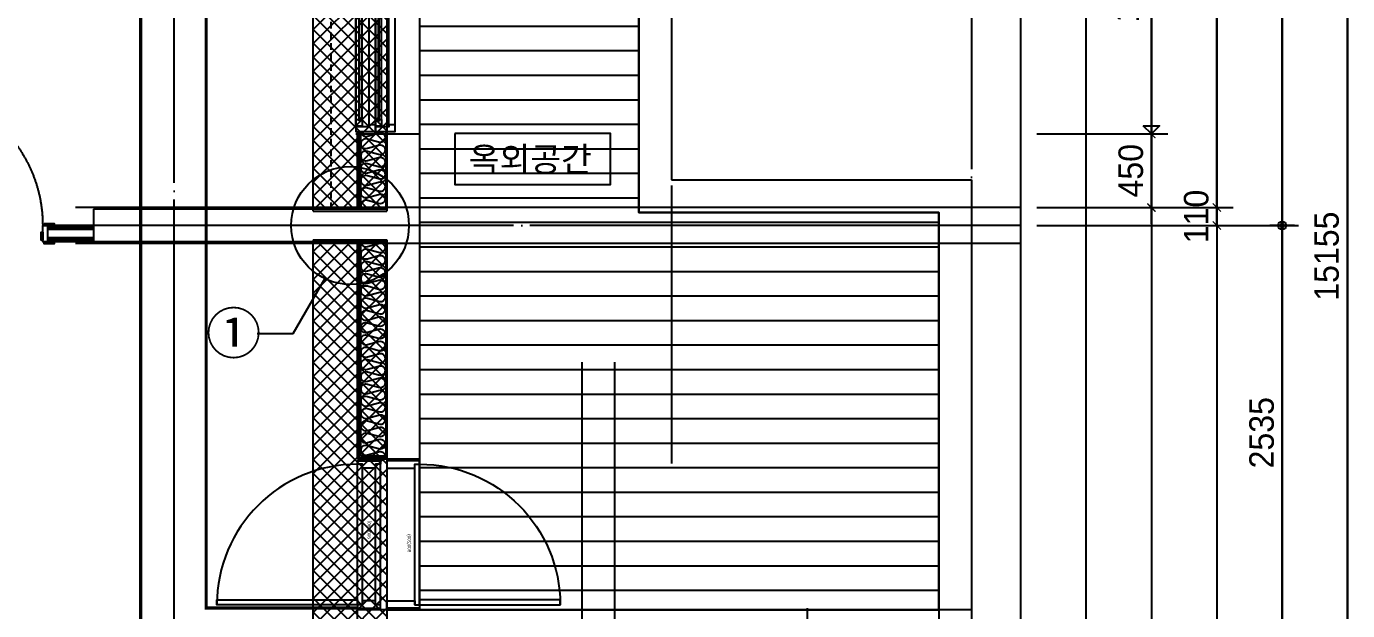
# Model space of a CAD drawing. Header units: millimetres. Extents: x -24416 to 92204, y -190080 to 23760.
# Drawn here: x 76903 to 84983, y -84759 to -81186 of the extents above; entities that cross this region are included whole.
import ezdxf
from ezdxf.enums import TextEntityAlignment as Align
from ezdxf.xclip import XClip

# ---------------------------------------------------------------- set-up
doc = ezdxf.new("R2010")
doc.units = ezdxf.units.MM
doc.header["$LTSCALE"] = 50
doc.header["$XCLIPFRAME"] = 0
for name, pattern in [('AUDIT_D_220706163347-0', [0]), ('CEN', [62, 60, -1, 0, -1]), ('H', [1.3, 0.8, -0.5]), ('HID', [2.5, 1.5, -1]), ('HIDDEN', [2, 1, -1]), ('평면도(기준)$0$CENTER2', [16.25, 15, -0.5, 0.25, -0.5])]:
    doc.linetypes.add(name, pattern=pattern)
doc.layers.get('defpoints').update_dxf_attribs({"color": 139})
for name, color, linetype, plot in [('AA-CEN', 1, 'CEN', False), ('Defpoint', 135, 'Continuous', False), ('MC', 135, 'Continuous', False), ('X - 단위세대$0$0_임시', 134, 'Continuous', False)]:
    doc.layers.add(name, color=color, linetype=linetype, plot=plot)
for name, color, linetype in [('AA-XXXX-DIMS', 7, 'Continuous'), ('AA-단열-바닥-욕실', 30, 'Continuous'), ('ARDM', 7, 'Continuous'), ('CEN_CON', 1, 'CEN'), ('CEN_WALL', 12, 'CEN'), ('CONC', 2, 'Continuous'), ('dan1', 7, 'HID'), ('DIM', 7, 'AUDIT_D_220706163347-0'), ('DOOR', 4, 'Continuous'), ('ELE3_CON', 7, 'Continuous'), ('HAT', 9, 'Continuous'), ('INS', 252, 'Continuous'), ('SINA-F-FRAME', 4, 'Continuous'), ('TEXT', 3, 'Continuous'), ('WAL_DRY', 7, 'Continuous'), ('WIN', 4, 'Continuous'), ('실명', 3, 'AUDIT_D_220706163347-0'), ('실명박스', 7, 'AUDIT_D_220706163347-0'), ('커튼박스', 6, 'Continuous'), ('평면도(기준)$0$1.EC-F-DOOR', 4, 'Continuous'), ('평면도(기준)$0$1.EC-F-DOOR-F', 4, 'Continuous'), ('확장', 8, 'HIDDEN')]:
    doc.layers.add(name, color=color, linetype=linetype)
doc.styles.add('HAUD01', font='Dotum.ttf')
doc.styles.add('HAUD02', font='Dotum.ttf', dxfattribs={"width": 0.8})
doc.styles.add('돋움', font='Dotum.ttf')
doc.styles.add('맑은고딕', font='malgun.ttf', dxfattribs={"width": 0.9})
doc.dimstyles.new('DIM-50', dxfattribs={"dimscale": 50, "dimtxt": 3, "dimasz": 1, "dimexe": 2, "dimexo": 2, "dimgap": 1, "dimtad": 1, "dimdec": 0, "dimzin": 0, "dimdsep": 46, "dimtxsty": '맑은고딕', "dimblk1": 'DIMDOT', "dimblk2": 'DIMDOT', "dimsah": 1, "dimcen": 0.09, "dimdle": 2, "dimclrd": 7, "dimclre": 7, "dimclrt": 3, "dimadec": 0, "dimazin": 0, "dimtfac": 1, "dimtdec": 0, "dimtix": 1, "dimtmove": 2, "dimatfit": 3, "dimldrblk": 'DIMDOT', "dimfxl": 1, "dimtolj": 1, "dimtzin": 0, "dimarcsym": 0})
doc.dimstyles.new('MCDIM-50', dxfattribs={"dimscale": 50, "dimtxt": 3, "dimasz": 1, "dimexe": 2, "dimexo": 2, "dimgap": 1, "dimtad": 1, "dimdec": 0, "dimzin": 0, "dimdsep": 46, "dimtxsty": '맑은고딕', "dimblk1": 'ARCHTICK', "dimblk2": 'ARCHTICK', "dimsah": 1, "dimcen": 0.09, "dimdle": 2, "dimclrd": 7, "dimclre": 7, "dimclrt": 3, "dimadec": 0, "dimazin": 0, "dimtfac": 1, "dimtdec": 0, "dimtix": 1, "dimtmove": 2, "dimatfit": 3, "dimldrblk": 'ARCHTICK', "dimfxl": 1, "dimtolj": 1, "dimtzin": 0, "dimarcsym": 0})
doc.dimstyles.new('외부100-win', dxfattribs={"dimscale": 50, "dimtxt": 3, "dimasz": 1, "dimexe": 2, "dimexo": 2.5, "dimgap": 1.5, "dimtad": 1, "dimdec": 0, "dimzin": 0, "dimdsep": 46, "dimtxsty": '맑은고딕', "dimblk": 'DO2-2', "dimblk1": 'DO2-2', "dimblk2": 'DIMDOT', "dimcen": 0.09, "dimdle": 2, "dimclrd": 7, "dimclre": 7, "dimclrt": 3, "dimadec": 0, "dimazin": 0, "dimtfac": 1, "dimtdec": 0, "dimtix": 1, "dimtmove": 2, "dimatfit": 3, "dimldrblk": 'DO2-2', "dimfxl": 1, "dimtolj": 1, "dimtzin": 0, "dimarcsym": 0})

# ---------------------------------------------------------------- blocks, each defined once
blk = doc.blocks.new('WIN_이중창_1800')
at = {"layer": 'Defpoint'}
for p, q in [((-15, 240), (-15, 0)), ((1785, 240), (1785, 0))]:
    blk.add_line(p, q, dxfattribs=at)
at = {"layer": 'WIN'}
blk.add_line((885, -100), (885, 340), dxfattribs=at)
at = {"layer": 'WIN', "color": 8}
for p, q in [((1742, 240), (28, 240)), ((865, 196), (73, 196)), ((1697, 237), (905, 237)), ((1697, 202), (905, 202)), ((1730, 158), (40, 158)), ((1730, 120), (40, 120)), ((865, 161), (73, 161)), ((1697, 117), (905, 117)), ((1697, 82), (905, 82)), ((1730, 38), (40, 38)), ((1730, 0), (40, 0)), ((865, 76), (73, 76)), ((865, 41), (73, 41))]:
    blk.add_line(p, q, dxfattribs=at)
at = {"layer": 'WIN'}
for points in [[(40, 158), (28, 158), (28, 240), (0, 240), (0, 120), (40, 120), (40, 158)], [(73, 175.5), (73, 161), (33, 161), (33, 196), (73, 196), (73, 181.5)], [(872, 181.5), (872, 175.5), (66, 175.5), (66, 181.5), (872, 181.5)], [(905, 216.5), (905, 202), (865, 202), (865, 237), (905, 237), (905, 222.5)], [(865, 175.5), (865, 161), (905, 161), (905, 196), (865, 196), (865, 181.5)], [(1704, 222.5), (1704, 216.5), (898, 216.5), (898, 222.5), (1704, 222.5)], [(1697, 216.5), (1697, 202), (1737, 202), (1737, 237), (1697, 237), (1697, 222.5)], [(1730, 158), (1742, 158), (1742, 240), (1770, 240), (1770, 120), (1730, 120), (1730, 158)], [(40, 38), (28, 38), (28, 120), (0, 120), (0, 0), (40, 0), (40, 38)], [(905, 96.5), (905, 82), (865, 82), (865, 117), (905, 117), (905, 102.5)], [(1704, 102.5), (1704, 96.5), (898, 96.5), (898, 102.5), (1704, 102.5)], [(1697, 96.5), (1697, 82), (1737, 82), (1737, 117), (1697, 117), (1697, 102.5)], [(1730, 38), (1742, 38), (1742, 120), (1770, 120), (1770, 0), (1730, 0), (1730, 38)], [(73, 55.5), (73, 41), (33, 41), (33, 76), (73, 76), (73, 61.5)], [(872, 61.5), (872, 55.5), (66, 55.5), (66, 61.5), (872, 61.5)], [(865, 55.5), (865, 41), (905, 41), (905, 76), (865, 76), (865, 61.5)]]:
    blk.add_lwpolyline(points, dxfattribs=at)
blk = doc.blocks.new('WD-900(200)')
at = {"layer": 'DOOR'}
for p, q in [((20, 200), (880, 200)), ((20, 170), (880, 170))]:
    blk.add_line(p, q, dxfattribs=at)
blk.add_lwpolyline([(20, 200), (20, 1060), (50, 1060), (50, 200), (20, 200)], dxfattribs=at)
for points in [[(45, 170), (20, 170), (20, 200), (0, 200), (0, 0), (45, 0)], [(855, 170), (880, 170), (880, 200), (900, 200), (900, 0), (855, 0)]]:
    blk.add_lwpolyline(points, close=True, dxfattribs=at)
blk.add_arc((20, 200), 860, 0, 90, dxfattribs=at)
at = {"layer": 'X - 단위세대$0$0_임시'}
for p, q in [((-10, 0), (-10, 200)), ((910, 0), (910, 200))]:
    blk.add_line(p, q, dxfattribs=at)
at = {"layer": 'X - 단위세대$0$0_임시', "style": 'HAUD02'}
blk.add_text('900(200)', height=20, dxfattribs=at).set_placement((397.3, 135), align=Align.MIDDLE)
blk = doc.blocks.new('PD-900(140)')
at = {"layer": 'DOOR'}
for p, q in [((20, 140), (880, 140)), ((20, 110), (880, 110)), ((20, 30), (880, 30)), ((20, 0), (880, 0))]:
    blk.add_line(p, q, dxfattribs=at)
blk.add_lwpolyline([(20, 140), (20, 1000), (50, 1000), (50, 140), (20, 140)], dxfattribs=at)
for points in [[(45, 110), (20, 110), (20, 140), (0, 140), (0, 0), (20, 0), (20, 30), (45, 30)], [(855, 110), (880, 110), (880, 140), (900, 140), (900, 0), (880, 0), (880, 30), (855, 30)]]:
    blk.add_lwpolyline(points, close=True, dxfattribs=at)
blk.add_arc((20, 140), 860, 0, 90, dxfattribs=at)
at = {"layer": 'X - 단위세대$0$0_임시'}
for p, q in [((-10, 0), (-10, 140)), ((910, 0), (910, 140))]:
    blk.add_line(p, q, dxfattribs=at)
at = {"layer": 'X - 단위세대$0$0_임시', "style": 'HAUD02'}
blk.add_text('900(140)', height=20, dxfattribs=at).set_placement((479.3, 65.4), align=Align.MIDDLE)
blk = doc.blocks.new('A$C3C3C21E6')
at = {"layer": '평면도(기준)$0$1.EC-F-DOOR'}
blk.add_lwpolyline([(70, -210), (70, -1049.6), (106, -1049.6), (106, -210), (70, -210)], dxfattribs=at)
at = {"layer": '평면도(기준)$0$1.EC-F-DOOR', "color": 8}
for points in [[(60, -969.6), (10, -969.6), (10, -789.6), (30, -789.6), (30, -949.6), (60, -949.6)], [(116.1, -969.6), (166.1, -969.6), (166.1, -789.6), (146.1, -789.6), (146.1, -949.6), (116.1, -949.6)]]:
    blk.add_lwpolyline(points, dxfattribs=at)
for points in [[(70, -929.6), (70, -989.6), (60, -989.6), (60, -929.6)], [(106, -929.6), (106, -989.6), (116, -989.6), (116, -929.6)]]:
    blk.add_lwpolyline(points, close=True, dxfattribs=at)
at = {"layer": '평면도(기준)$0$1.EC-F-DOOR', "color": 1, "linetype": '평면도(기준)$0$CENTER2', "ltscale": 6}
blk.add_arc((69.4, -209.7), 840.6, 272.49818, 359.98243, dxfattribs=at)
at = {"layer": '평면도(기준)$0$1.EC-F-DOOR-F'}
for points in [[(60, -110), (40, -110), (0, -110), (0, -98), (60, -98)], [(40, -110), (70, -110), (70, -210), (40, -210)], [(70, -120), (80, -120), (80, -170), (70, -170)], [(910, -120), (900, -120), (900, -170), (910, -170)], [(940, -110), (910, -110), (910, -210), (940, -210)], [(920, -110), (940, -110), (980, -110), (980, -98), (920, -98)], [(0, -222), (60, -222), (60, -210), (0, -210)], [(920, -222), (980, -222), (980, -210), (920, -210)]]:
    blk.add_lwpolyline(points, close=True, dxfattribs=at)
blk = doc.blocks.new('U-121B(확장)1', base_point=(292391.8, -178477.8))
at = {"layer": 'HAT', "ltscale": 100}
h = blk.add_hatch(dxfattribs=at)
h.set_pattern_fill('_USER', color=8, scale=150, pattern_type=0)
h.set_pattern_definition([(360, (-115520.22, -124384.48), (-2e-14, 150), [])])
h.paths.add_polyline_path([(317061.8, -169587.8), (315226.8, -169587.8), (315226.8, -163447.8), (313886.8, -163447.8), (313886.8, -172017.8), (317061.8, -172017.8)])
at = {"layer": 'CEN_CON'}
for p, q in [((315426.8, -163222.8), (315426.8, -171122.8)), ((317261.8, -163222.8), (317261.8, -178777.8)), ((317561.8, -169667.8), (311781.8, -169667.8)), ((315081.8, -178777.8), (315081.8, -170502.8))]:
    blk.add_line(p, q, dxfattribs=at)
at = {"layer": 'CEN_WALL'}
for p, q in [((312386.8, -172507.8), (312386.8, -163222.8)), ((316256.8, -172007.8), (316256.8, -173677.8))]:
    blk.add_line(p, q, dxfattribs=at)
at = {"layer": 'CONC'}
for p, q in [((313686.8, -169107.8), (313686.8, -169580.8)), ((313686.8, -169107.8), (313886.8, -169107.8)), ((313886.8, -169107.8), (313886.8, -171097.8)), ((313236.8, -169567.8), (311891.8, -169567.8)), ((311891.8, -169567.8), (311891.8, -169767.8)), ((313236.8, -169580.8), (313236.8, -169567.8)), ((313236.8, -169580.8), (313686.8, -169580.8)), ((313236.8, -169767.8), (311891.8, -169767.8)), ((313236.8, -169754.8), (313686.8, -169754.8)), ((313236.8, -169754.8), (313236.8, -169767.8)), ((313686.8, -169754.8), (313686.8, -171097.8)), ((313886.8, -171097.8), (313686.8, -171097.8)), ((313686.8, -172017.8), (313686.8, -172217.8)), ((313886.8, -172017.8), (313686.8, -172017.8)), ((317261.8, -172017.8), (313886.8, -172017.8)), ((317261.8, -172017.8), (317261.8, -174877.8))]:
    blk.add_line(p, q, dxfattribs=at)
at = {"layer": 'dan1'}
blk.add_line((313236.8, -172667.8), (313236.8, -171012.8), dxfattribs=at)
for points in [[(313236.8, -169567.8), (313236.8, -164557.8), (309681.8, -164557.8), (309681.8, -170412.8)], [(313236.8, -170612.8), (313236.8, -169767.8)]]:
    blk.add_lwpolyline(points, dxfattribs=at)
at = {"layer": 'ELE3_CON'}
for p, q in [((315426.8, -163197.8), (315426.8, -169387.8)), ((315226.8, -163397.8), (315226.8, -169587.8)), ((313886.8, -167307.8), (313886.8, -169107.8)), ((315426.8, -169387.8), (317261.8, -169387.8)), ((317261.8, -169387.8), (317261.8, -172862.8)), ((315226.8, -169587.8), (317061.8, -169587.8)), ((317061.8, -169587.8), (317061.8, -172862.8))]:
    blk.add_line(p, q, dxfattribs=at)
at = {"layer": 'HAT', "color": 8, "ltscale": 100}
blk.add_lwpolyline([(313886.8, -172017.8), (317061.8, -172017.8), (317061.8, -169587.8), (315226.8, -169587.8), (315226.8, -163397.8), (313886.8, -163397.8)], close=True, dxfattribs=at)
at = {"layer": 'INS'}
for p, q in [((313526.8, -169567.8), (313526.8, -169092.8)), ((313681.8, -169567.8), (313681.8, -169092.8)), ((313686.8, -169567.8), (313236.8, -169567.8)), ((313686.8, -169767.8), (313236.8, -169767.8)), ((313526.8, -171077.8), (313526.8, -169767.8)), ((313681.8, -171077.8), (313681.8, -169767.8)), ((313681.8, -171077.8), (313526.8, -171077.8))]:
    blk.add_line(p, q, dxfattribs=at)
for points in [[(313526.8, -169092.8, 0.524856), (313567.4, -169120.8), (313636.1, -169102.2, -1.449198), (313636.1, -169158.3), (313567.4, -169139.7, 0.524856), (313526.8, -169167.8, 0.524856), (313567.4, -169195.8), (313636.1, -169177.2, -1.449198), (313636.1, -169233.3), (313567.4, -169214.7, 0.524856), (313526.8, -169242.8, 0.524856), (313567.4, -169270.8), (313636.1, -169252.2, -1.449198), (313636.1, -169308.3), (313567.4, -169289.7, 0.524856), (313526.8, -169317.8, 0.524856), (313567.4, -169345.8), (313636.1, -169327.2, -1.449198), (313636.1, -169383.3), (313567.4, -169364.7, 0.524856), (313526.8, -169392.8, 0.524856), (313567.4, -169420.8), (313636.1, -169402.2, -1.449198), (313636.1, -169458.3), (313567.4, -169439.7, 0.524856), (313526.8, -169467.8, 0.524856), (313567.4, -169495.8), (313636.1, -169477.2, -1.449198), (313636.1, -169533.3), (313567.4, -169514.7, 0.524856), (313526.8, -169542.8, 0.251336), (313540.2, -169567.8, 0.251336)], [(313526.8, -169767.8, 0.524856), (313567.4, -169795.8), (313636.1, -169777.2, -1.449198), (313636.1, -169833.3), (313567.4, -169814.7, 0.524856), (313526.8, -169842.8, 0.524856), (313567.4, -169870.8), (313636.1, -169852.2, -1.449198), (313636.1, -169908.3), (313567.4, -169889.7, 0.524856), (313526.8, -169917.8, 0.524856), (313567.4, -169945.8), (313636.1, -169927.2, -1.449198), (313636.1, -169983.3), (313567.4, -169964.7, 0.524856), (313526.8, -169992.8, 0.524856), (313567.4, -170020.8), (313636.1, -170002.2, -1.449198), (313636.1, -170058.3), (313567.4, -170039.7, 0.524856), (313526.8, -170067.8, 0.524856), (313567.4, -170095.8), (313636.1, -170077.2, -1.449198), (313636.1, -170133.3), (313567.4, -170114.7, 0.524856), (313526.8, -170142.8, 0.524856), (313567.4, -170170.8), (313636.1, -170152.2, -1.449198), (313636.1, -170208.3), (313567.4, -170189.7, 0.524856), (313526.8, -170217.8, 0.524856), (313567.4, -170245.8), (313636.1, -170227.2, -1.449198), (313636.1, -170283.3), (313567.4, -170264.7, 0.524856), (313526.8, -170292.8, 0.524856), (313567.4, -170320.8), (313636.1, -170302.2, -1.449198), (313636.1, -170358.3), (313567.4, -170339.7, 0.524856), (313526.8, -170367.8, 0.524856), (313567.4, -170395.8), (313636.1, -170377.2, -1.449198), (313636.1, -170433.3), (313567.4, -170414.7, 0.524856), (313526.8, -170442.8, 0.524856), (313567.4, -170470.8), (313636.1, -170452.2, -1.449198), (313636.1, -170508.3), (313567.4, -170489.7, 0.524856), (313526.8, -170517.8, 0.524856), (313567.4, -170545.8), (313636.1, -170527.2, -1.449198), (313636.1, -170583.3), (313567.4, -170564.7, 0.524856), (313526.8, -170592.8, 0.524856), (313567.4, -170620.8), (313636.1, -170602.2, -1.449198), (313636.1, -170658.3), (313567.4, -170639.7, 0.524856), (313526.8, -170667.8, 0.524856), (313567.4, -170695.8), (313636.1, -170677.2, -1.449198), (313636.1, -170733.3), (313567.4, -170714.7, 0.524856), (313526.8, -170742.8, 0.524856), (313567.4, -170770.8), (313636.1, -170752.2, -1.449198), (313636.1, -170808.3), (313567.4, -170789.7, 0.524856), (313526.8, -170817.8, 0.524856), (313567.4, -170845.8), (313636.1, -170827.2, -1.449198), (313636.1, -170883.3), (313567.4, -170864.7, 0.524856), (313526.8, -170892.8, 0.524856), (313567.4, -170920.8), (313636.1, -170902.2, -1.449198), (313636.1, -170958.3), (313567.4, -170939.7, 0.524856), (313526.8, -170967.8, 0.524856), (313567.4, -170995.8), (313636.1, -170977.2, -1.449198), (313636.1, -171033.3), (313567.4, -171014.7, 0.524856), (313526.8, -171042.8, 0.524856), (313567.4, -171070.8), (313636.1, -171052.2, -0.498614), (313676.7, -171077.8, -0.498614)]]:
    blk.add_lwpolyline(points, format="xyb", dxfattribs=at)
at = {"layer": 'MC'}
for p, q in [((312181.8, -172507.8), (312181.8, -163322.8)), ((317561.8, -169557.8), (311781.8, -169557.8)), ((317561.8, -169777.8), (311781.8, -169777.8)), ((314881.8, -178777.8), (314881.8, -170502.8))]:
    blk.add_line(p, q, dxfattribs=at)
at = {"layer": 'WAL_DRY'}
for p, q in [((313506.8, -169567.8), (313506.8, -169092.8)), ((313516.8, -169567.8), (313516.8, -169092.8)), ((311891.8, -169667.8), (311611.8, -169667.8)), ((311891.8, -169680.3), (311611.8, -169680.3)), ((311891.8, -169692.8), (311611.8, -169692.8)), ((311891.8, -169742.8), (311611.8, -169742.8)), ((311891.8, -169755.3), (311611.8, -169755.3)), ((311891.8, -169767.8), (311611.8, -169767.8)), ((313506.8, -171097.8), (313506.8, -169767.8)), ((313516.8, -171087.8), (313516.8, -169767.8)), ((313686.8, -171097.8), (313506.8, -171097.8)), ((313686.8, -171087.8), (313516.8, -171087.8)), ((313506.8, -172397.8), (313506.8, -172017.8)), ((313686.8, -172017.8), (313506.8, -172017.8))]:
    blk.add_line(p, q, dxfattribs=at)
at = {"layer": '커튼박스', "linetype": 'H'}
blk.add_line((313346.8, -169567.8), (313346.8, -164287.8), dxfattribs=at)
at = {"layer": '확장', "ltscale": 0.5, "const_width": 20}
for points in [[(312181.8, -164107.8), (312181.8, -172407.8), (313506.8, -172407.8)], [(312581.8, -164107.8), (312581.8, -172007.8), (313506.8, -172007.8)]]:
    blk.add_lwpolyline(points, dxfattribs=at)
at = {"layer": 'DOOR', "rotation": 89.99999999999999}
blk.add_blockref('PD-900(140)', (313646.8, -172007.8), dxfattribs=at)
at = {"layer": 'DOOR', "xscale": -1, "rotation": 270}
blk.add_blockref('WD-900(200)', (313686.8, -172007.8), dxfattribs=at)
at = {"layer": 'SINA-F-FRAME', "xscale": -1, "rotation": 180}
blk.add_blockref('A$C3C3C21E6', (310671.8, -169877.8), dxfattribs=at)
at = {"layer": 'WIN', "xscale": -1, "rotation": 90}
blk.add_blockref('WIN_이중창_1800', (313736.8, -167322.8), dxfattribs=at)
blk = doc.blocks.new('A$C415C5DAF')
at = {"layer": '실명박스'}
blk.add_lwpolyline([(67038.1, -100218.5), (67038.1, -100531), (67990.6, -100531), (67990.6, -100218.5)], close=True, dxfattribs=at)
at = {"layer": '실명', "style": 'HAUD01'}
blk.add_text('옥외공간', height=150, dxfattribs=at).set_placement((67499.7, -100373.7), align=Align.MIDDLE)
blk = doc.blocks.new('A$C1CAF0AFA')
at = {"layer": 'HAT'}
h = blk.add_hatch(dxfattribs=at)
h.set_pattern_fill('_USER', color=5, scale=60, angle=45, double=1, pattern_type=0)
h.set_pattern_definition([(45, (0, -23760), (-42.426407, 42.426407), []), (135, (0, -23760), (-42.426407, -42.426407), [])])
h.paths.add_polyline_path([(58062.8, -106178.8), (58062.8, -105728.8), (60182.8, -105728.8), (60182.8, -107143.8), (62682.8, -107143.8), (62682.8, -105138.8), (66222.8, -105138.8), (66222.8, -108298.8), (68072.8, -108298.8), (68072.8, -108148.8), (69472.8, -108148.8), (69472.8, -108298.8), (72022.8, -108298.8), (72022.8, -108748.8), (66282.8, -108748.8), (66282.8, -108426.3), (66082.8, -108426.3), (66082.8, -108748.8), (65772.8, -108748.8), (65772.8, -105588.8), (63132.8, -105588.8), (63132.8, -107593.8), (62062.8, -107593.8), (62062.8, -107303.8), (61862.8, -107303.8), (61862.8, -107593.8), (59732.8, -107593.8), (59732.8, -106178.8)])
h.paths.add_polyline_path([(72582.8, -107433.8), (72582.8, -107598.8), (72722.8, -107598.8), (72722.8, -108748.8), (72272.8, -108748.8), (72272.8, -108048.8), (72132.8, -108048.8), (72132.8, -106983.8), (74652.8, -106983.8), (74652.8, -100603.8), (79107.8, -100603.8), (79107.8, -106063.8), (78657.8, -106063.8), (78657.8, -101053.8), (75102.8, -101053.8), (75102.8, -106908.8), (74772.8, -106908.8), (74772.8, -107108.8), (75102.8, -107108.8), (75102.8, -107433.8)])
h.paths.add_polyline_path([(71572.8, -110688.8), (76542.8, -110688.8), (76542.8, -113873.8), (80042.8, -113873.8), (80042.8, -109163.8), (78657.8, -109163.8), (78657.8, -106263.8), (79107.8, -106263.8), (79107.8, -108713.8), (80492.8, -108713.8), (80492.8, -114323.8), (76092.8, -114323.8), (76092.8, -111138.8), (72022.8, -111138.8), (72022.8, -114773.8), (61922.8, -114773.8), (61922.8, -113283.8), (58062.8, -113283.8), (58062.8, -109738.8), (58512.8, -109738.8), (58512.8, -112833.8), (61862.8, -112833.8), (61862.8, -113123.8), (62062.8, -113123.8), (62062.8, -112833.8), (62372.8, -112833.8), (62372.8, -114323.8), (71572.8, -114323.8)])
at = {"layer": 'AA-CEN', "color": 4}
blk.add_lwpolyline([(72582.8, -107433.8), (72582.8, -107598.8), (72722.8, -107598.8), (72722.8, -108748.8), (72272.8, -108748.8), (72272.8, -108048.8), (72132.8, -108048.8), (72132.8, -106983.8), (74652.8, -106983.8), (74652.8, -100603.8), (79107.8, -100603.8), (79107.8, -106063.8), (78657.8, -106063.8), (78657.8, -101053.8), (75102.8, -101053.8), (75102.8, -106908.8), (74772.8, -106908.8), (74772.8, -107108.8), (75102.8, -107108.8), (75102.8, -107433.8)], close=True, dxfattribs=at)
blk.add_lwpolyline([(71572.8, -110688.8), (76542.8, -110688.8), (76542.8, -113873.8), (80042.8, -113873.8), (80042.8, -109163.8), (78657.8, -109163.8), (78657.8, -106263.8), (79107.8, -106263.8), (79107.8, -108713.8), (80492.8, -108713.8), (80492.8, -114323.8), (76092.8, -114323.8), (76092.8, -111138.8), (72022.8, -111138.8)], dxfattribs=at)
blk = doc.blocks.new('DIMDOT')
at = {"layer": 'AA-XXXX-DIMS'}
for p, q in [((-1.5, 0), (1.5, 0)), ((0, -1.5), (0, 1.5))]:
    blk.add_line(p, q, dxfattribs=at)
for radius in [0.5, 0.25]:
    blk.add_circle((0, 0), radius, dxfattribs=at)
blk = doc.blocks.new('*D311')
at = {"layer": 'defpoints', "color": 0, "transparency": 16777216}
for p in [(35915.7, -106163.8), (37515.7, -106163.8), (35915.7, -108698.8)]:
    blk.add_point(p, dxfattribs=at)
at = {"layer": 'DIM', "color": 7, "lineweight": -2, "transparency": 16777216}
for p, q in [((36015.7, -106163.8), (37615.7, -106163.8)), ((37515.7, -108648.8), (37515.7, -106213.8)), ((36015.7, -108698.8), (37615.7, -108698.8))]:
    blk.add_line(p, q, dxfattribs=at)
at = {"layer": 'DIM', "color": 7, "lineweight": -2, "transparency": 16777216, "xscale": 50, "yscale": 50, "zscale": 50}
for p, rotation in [((37515.7, -106163.8), 90), ((37515.7, -108698.8), 270)]:
    blk.add_blockref('DIMDOT', p, dxfattribs=dict(at, rotation=rotation))
at = {"layer": 'DIM', "color": 3, "transparency": 16777216, "insert": (37390.6, -107431.3), "char_height": 150, "attachment_point": 5, "rotation": 90, "style": 'HAUD01'}
blk.add_mtext('\\A1;2535', dxfattribs=at)
blk = doc.blocks.new('*D312')
at = {"layer": 'defpoints', "color": 0, "transparency": 16777216}
for p in [(35914, -100658.8), (37515.7, -100658.8), (35915.7, -106163.8)]:
    blk.add_point(p, dxfattribs=at)
at = {"layer": 'DIM', "color": 7, "lineweight": -2, "transparency": 16777216}
for p, q in [((36014, -100658.8), (37615.7, -100658.8)), ((37515.7, -106113.8), (37515.7, -100708.8)), ((36015.7, -106163.8), (37615.7, -106163.8))]:
    blk.add_line(p, q, dxfattribs=at)
at = {"layer": 'DIM', "color": 7, "lineweight": -2, "transparency": 16777216, "xscale": 50, "yscale": 50, "zscale": 50}
for p, rotation in [((37515.7, -100658.8), 90), ((37515.7, -106163.8), 270)]:
    blk.add_blockref('DIMDOT', p, dxfattribs=dict(at, rotation=rotation))
at = {"layer": 'DIM', "color": 3, "transparency": 16777216, "insert": (37390.6, -103411.3), "char_height": 150, "attachment_point": 5, "rotation": 90, "style": 'HAUD01'}
blk.add_mtext('\\A1;5505', dxfattribs=at)
blk = doc.blocks.new('*D314')
at = {"layer": 'defpoints', "color": 0, "transparency": 16777216}
for p in [(35910.7, -99818.8), (37915.7, -99818.8), (35915.7, -114973.8)]:
    blk.add_point(p, dxfattribs=at)
at = {"layer": 'DIM', "color": 7, "lineweight": -2, "transparency": 16777216}
for p, q in [((36010.7, -99818.8), (38015.7, -99818.8)), ((37915.7, -114923.8), (37915.7, -99868.8)), ((36015.7, -114973.8), (38015.7, -114973.8))]:
    blk.add_line(p, q, dxfattribs=at)
at = {"layer": 'DIM', "color": 7, "lineweight": -2, "transparency": 16777216, "xscale": 50, "yscale": 50, "zscale": 50}
for p, rotation in [((37915.7, -99818.8), 90), ((37915.7, -114973.8), 270)]:
    blk.add_blockref('DIMDOT', p, dxfattribs=dict(at, rotation=rotation))
at = {"layer": 'DIM', "color": 3, "transparency": 16777216, "insert": (37787.8, -106351.3), "char_height": 150, "attachment_point": 5, "rotation": 90, "style": 'HAUD01'}
blk.add_mtext('\\A1;15155', dxfattribs=at)
blk = doc.blocks.new('_ArchTick')
at = {"color": 0, "linetype": 'ByBlock', "const_width": 0.15}
blk.add_lwpolyline([(-0.5, -0.5), (0.5, 0.5)], dxfattribs=at)
blk = doc.blocks.new('*D318')
at = {"layer": 'defpoints', "color": 0, "linetype": 'ByBlock', "transparency": 16777216}
for p in [(35915.7, -106053.8), (37115.7, -106053.8), (35915.7, -106163.8)]:
    blk.add_point(p, dxfattribs=at)
at = {"layer": 'DIM', "color": 7, "linetype": 'ByBlock', "lineweight": -2, "transparency": 16777216}
for p, q in [((36015.7, -106053.8), (37215.7, -106053.8)), ((37115.7, -106053.8), (37115.7, -106003.8)), ((37115.7, -106163.8), (37115.7, -106053.8)), ((36015.7, -106163.8), (37215.7, -106163.8)), ((37115.7, -106163.8), (37115.7, -106213.8))]:
    blk.add_line(p, q, dxfattribs=at)
at = {"layer": 'DIM', "color": 7, "linetype": 'ByBlock', "lineweight": -2, "transparency": 16777216, "xscale": 50, "yscale": 50, "zscale": 50}
for p, rotation in [((37115.7, -106053.8), 270), ((37115.7, -106163.8), 90)]:
    blk.add_blockref('_ArchTick', p, dxfattribs=dict(at, rotation=rotation))
at = {"layer": 'DIM', "color": 3, "linetype": 'ByBlock', "transparency": 16777216, "insert": (36990.6, -106108.8), "char_height": 150, "attachment_point": 5, "rotation": 90, "style": 'HAUD01'}
blk.add_mtext('\\A1;110', dxfattribs=at)
blk = doc.blocks.new('*D319')
at = {"layer": 'defpoints', "color": 0, "linetype": 'ByBlock', "transparency": 16777216}
for p in [(35909, -100793.8), (37115.7, -100793.8), (35915.7, -106053.8)]:
    blk.add_point(p, dxfattribs=at)
at = {"layer": 'DIM', "color": 7, "linetype": 'ByBlock', "lineweight": -2, "transparency": 16777216}
for p, q in [((37115.7, -106153.8), (37115.7, -100693.8)), ((36009, -100793.8), (37215.7, -100793.8)), ((36015.7, -106053.8), (37215.7, -106053.8))]:
    blk.add_line(p, q, dxfattribs=at)
at = {"layer": 'DIM', "color": 7, "linetype": 'ByBlock', "lineweight": -2, "transparency": 16777216, "xscale": 50, "yscale": 50, "zscale": 50}
for p, rotation in [((37115.7, -100793.8), 90), ((37115.7, -106053.8), 270)]:
    blk.add_blockref('_ArchTick', p, dxfattribs=dict(at, rotation=rotation))
at = {"layer": 'DIM', "color": 3, "linetype": 'ByBlock', "transparency": 16777216, "insert": (36990.6, -103423.8), "char_height": 150, "attachment_point": 5, "rotation": 90, "style": 'HAUD01'}
blk.add_mtext('\\A1;5260', dxfattribs=at)
blk = doc.blocks.new('*D321')
at = {"layer": 'defpoints', "color": 0, "linetype": 'ByBlock', "transparency": 16777216}
for p in [(35915.7, -105603.8), (36715.7, -105603.8), (35915.7, -106053.8)]:
    blk.add_point(p, dxfattribs=at)
at = {"layer": 'DIM', "color": 7, "linetype": 'ByBlock', "lineweight": -2, "transparency": 16777216}
for p, q in [((36715.7, -106153.8), (36715.7, -105503.8)), ((36015.7, -105603.8), (36815.7, -105603.8)), ((36015.7, -106053.8), (36815.7, -106053.8))]:
    blk.add_line(p, q, dxfattribs=at)
at = {"layer": 'DIM', "color": 7, "linetype": 'ByBlock', "lineweight": -2, "transparency": 16777216, "xscale": 50, "yscale": 50, "zscale": 50}
for p, rotation in [((36715.7, -105603.8), 90), ((36715.7, -106053.8), 270)]:
    blk.add_blockref('_ArchTick', p, dxfattribs=dict(at, rotation=rotation))
at = {"layer": 'DIM', "color": 3, "linetype": 'ByBlock', "transparency": 16777216, "insert": (36590.6, -105828.8), "char_height": 150, "attachment_point": 5, "rotation": 90, "style": 'HAUD01'}
blk.add_mtext('\\A1;450', dxfattribs=at)
blk = doc.blocks.new('DO2-2')
at = {"layer": 'ARDM'}
blk.add_line((0, 0), (-2, 0), dxfattribs=at)
blk.add_lwpolyline([(-1, -1), (-1, 1), (0, 0)], close=True, dxfattribs=at)
blk = doc.blocks.new('*D322')
at = {"layer": 'defpoints', "color": 0, "linetype": 'ByBlock', "transparency": 16777216}
for p in [(35915.7, -103803.8), (36715.7, -103803.8), (35915.7, -105603.8)]:
    blk.add_point(p, dxfattribs=at)
at = {"layer": 'DIM', "color": 7, "linetype": 'ByBlock', "lineweight": -2, "transparency": 16777216}
for p, q in [((36040.7, -103803.8), (36815.7, -103803.8)), ((36715.7, -105553.8), (36715.7, -103853.8)), ((36040.7, -105603.8), (36815.7, -105603.8))]:
    blk.add_line(p, q, dxfattribs=at)
at = {"layer": 'DIM', "color": 7, "linetype": 'ByBlock', "lineweight": -2, "transparency": 16777216, "xscale": 50, "yscale": 50, "zscale": 50}
for p, rotation in [((36715.7, -103803.8), 90), ((36715.7, -105603.8), 270)]:
    blk.add_blockref('DO2-2', p, dxfattribs=dict(at, rotation=rotation))
at = {"layer": 'DIM', "color": 3, "linetype": 'ByBlock', "transparency": 16777216, "insert": (36565.6, -104703.8), "char_height": 150, "attachment_point": 5, "rotation": 90, "style": 'HAUD01'}
blk.add_mtext('\\A1;1800', dxfattribs=at)
blk = doc.blocks.new('A$C45F312F6')
at = {"layer": 'ARDM', "color": 3}
blk.add_lwpolyline([(78728, -106488.8), (78533, -106827.1), (78315.5, -106827.1)], dxfattribs=at)
blk.add_circle((78882.8, -106163.8), 360, dxfattribs=at)
at = {"layer": 'TEXT', "style": '돋움'}
blk.add_text('①', height=250, dxfattribs=at).set_placement((78170.4, -106948.3), align=Align.CENTER)
blk = doc.blocks.new('DIM-1108')
at = {"layer": 'DIM'}
dim = blk.add_linear_dim(base=(37915.7, -99818.8), p1=(35915.7, -114973.8), p2=(35910.7, -99818.8), angle=270, dimstyle='DIM-50', override={"dimscale": 50, "dimtxsty": 'HAUD01'}, dxfattribs=at)
dim.commit()
dim.dimension.update_dxf_attribs({"geometry": '*D314', "text_midpoint": (37787.8, -106351.3), "dimtype": 128})
for base, p1, p2, picture, middle in [((37515.7, -100658.8), (35915.7, -106163.8), (35914, -100658.8), '*D312', (37390.6, -103411.3)), ((37515.7, -106163.8), (35915.7, -108698.8), (35915.7, -106163.8), '*D311', (37390.6, -107431.3))]:
    dim = blk.add_linear_dim(base=base, p1=p1, p2=p2, angle=270, dimstyle='DIM-50', override={"dimscale": 50, "dimtxsty": 'HAUD01'}, dxfattribs=at)
    dim.commit()
    dim.dimension.update_dxf_attribs({"geometry": picture, "text_midpoint": middle})
at = {"layer": 'DIM', "linetype": 'ByBlock'}
for base, p1, p2, dimstyle, picture, middle in [((37115.7, -100793.8), (35915.7, -106053.8), (35909, -100793.8), 'MCDIM-50', '*D319', (36990.6, -103423.8)), ((36715.7, -103803.8), (35915.7, -105603.8), (35915.7, -103803.8), '외부100-win', '*D322', (36565.6, -104703.8)), ((36715.7, -105603.8), (35915.7, -106053.8), (35915.7, -105603.8), 'MCDIM-50', '*D321', (36590.6, -105828.8)), ((37115.7, -106053.8), (35915.7, -106163.8), (35915.7, -106053.8), 'MCDIM-50', '*D318', (36990.6, -106108.8))]:
    dim = blk.add_linear_dim(base=base, p1=p1, p2=p2, angle=270, dimstyle=dimstyle, override={"dimtxsty": 'HAUD01'}, dxfattribs=at)
    dim.commit()
    dim.dimension.update_dxf_attribs({"geometry": picture, "text_midpoint": middle})

msp = doc.modelspace()

# ---------------------------------------------------------------- linework, layer by layer
at = {"layer": 'defpoints'}
for points in [[(54658.1, -72993.8), (84982.8, -72993.8), (84982.8, -93513.8), (54658.1, -93513.8)], [(55058.1, -73393.8), (84582.8, -73393.8), (84582.8, -93113.8), (55058.1, -93113.8)], [(55458.1, -73793.8), (84182.8, -73793.8), (84182.8, -92713.8), (55458.1, -92713.8)], [(55858.1, -74193.8), (83782.8, -74193.8), (83782.8, -92313.8), (55858.1, -92313.8)], [(56258.1, -74593.8), (83382.8, -74593.8), (83382.8, -91913.8), (56258.1, -91913.8)], [(56658.1, -74993.8), (82982.8, -74993.8), (82982.8, -91513.8), (56658.1, -91513.8)]]:
    msp.add_lwpolyline(points, close=True, dxfattribs=at)

# ---------------------------------------------------------------- block references
for name, p in [('DIM-1108', (47067.2, 23760)), ('A$C45F312F6', (0, 23760))]:
    msp.add_blockref(name, p)
ref = msp.add_blockref('U-121B(확장)1', (57812.8, -91213.8))
XClip(ref).set_block_clipping_path([(291236.9970359709, -178777.7726251345), (317561.77152699, -162257.7726268454)])
at = {"layer": 'AA-단열-바닥-욕실'}
msp.add_blockref('A$C1CAF0AFA', (0, 23760), dxfattribs=at)
at = {"layer": '실명박스'}
msp.add_blockref('A$C415C5DAF', (12485.4, 18377.1), dxfattribs=at)

doc.saveas('drawing.dxf')
